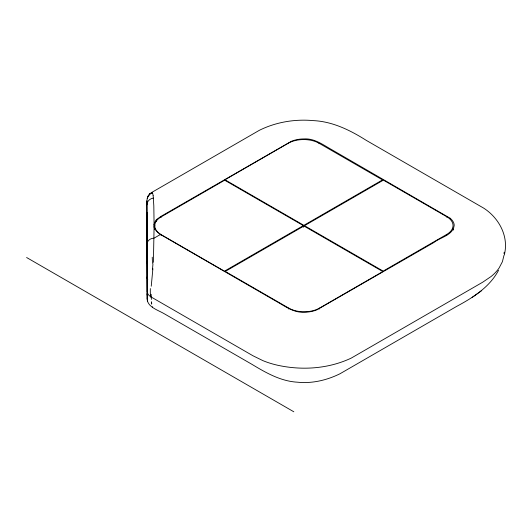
<?xml version="1.0" encoding="UTF-8"?>
<svg xmlns="http://www.w3.org/2000/svg" width="532" height="532" viewBox="0 0 532 532"><rect width="100%" height="100%" fill="white"/><g stroke="black" fill="none" stroke-linecap="round" stroke-linejoin="round"><path stroke-width="0.8" d="M147.184 297.774L146.938 207.899C147.078 203.124 145.821 197.345 150.037 193.774L148.175 196.148L150.037 193.774M147.184 298.046C146.606 306.784 157.831 310.003 163.889 313.541L251.909 364.314C265.894 372.752 280.743 381.278 297.461 382.195C312.144 383.725 326.874 380.234 340.014 373.75L456.602 306.419C472.948 297.654 489.606 287.174 498.564 270.289M146.892 200.77L147.171 298.552M151.241 286.223L152.897 268.627M147.165 298.705L147.51 301.258M153.396 262.382L154.094 226.546A21.805 12.588 0 0 1 154.081 224.73L153.815 205.818L153.136 195.49M504.07 253.797L504.17 252.221M146.905 213.698L147.218 291.489M504.309 254.895C509.051 236.587 499.129 218.16 483.827 208.212L366.235 140.342C350.216 130.227 332.66 121.535 313.381 120.618C294.928 118.922 276.022 122.054 259.377 130.293L151.733 192.444L149.745 194.034L152.172 192.365M503.977 255.373L502.401 261.711L499.102 267.982A67.597 39.029 0 0 1 491.103 276.494L482.69 282.206L351.24 358.103C328.43 368.849 302.07 370.618 277.598 365.238A67.591 39.022 0 0 1 262.855 360.616L252.959 355.762L151.287 297.082A13.38 7.721 0 0 1 147.258 291.489M152.598 306.758L152.385 307.21M151.254 193.389L151.966 192.325M147.198 198.596L148.315 195.796M472.15 297.401L481.733 290.585M288.258 143.248L224.976 179.783L303.872 225.335L382.548 179.909L319.054 143.248A21.772 12.569 0 0 0 288.258 143.248L288.258 143.713M161.169 235.57L161.169 234.639A21.772 12.569 0 0 1 161.169 216.857L224.67 180.195L303.346 225.621L303.346 227.284M303.346 225.621L224.457 271.174L161.169 234.639M446.661 234.452L383.16 271.114L304.484 225.688L383.379 180.135L446.661 216.67A21.772 12.569 0 0 1 446.661 234.452L446.661 235.383M319.539 308.095L382.821 271.553L303.925 226.007L225.249 271.433L288.743 308.095A21.772 12.569 0 0 0 319.539 308.095L319.539 309.026M26.6 257.508L293.824 411.788M450.012 218.16L332.261 149.971C323.376 145.056 314.645 138.167 303.872 138.932A21.213 12.249 0 0 0 298.864 139.298A22.025 12.715 0 0 0 291.283 141.346L161.269 216.198L157.033 219.164L156.242 220.009L156.242 221.518M156.228 220.048A23.401 13.513 0 0 0 154.074 224.73L154.945 225.854M152.558 192.897L153.116 195.384M154.639 229.505L154.094 226.546L154.346 227.656A21.147 12.209 0 0 0 156.308 230.855A36.941 21.327 0 0 0 160.451 234.452M154.081 224.73L154.859 229.551M151.72 303.972L151.567 302.229M151.394 299.41L151.181 294.342M446.661 216.67L446.661 217.142M319.054 143.248L319.054 143.713M288.743 308.095L288.743 309.026M161.169 216.857L161.169 217.329M146.945 213.698A13.892 8.02 0 0 1 147.151 212.627M147.098 243.915A7.089 5.746 -0.2 0 1 154.094 238.156L160.425 234.466L275.982 301.178C284.873 306.093 293.598 312.982 304.377 312.218A21.213 12.249 0 0 0 309.378 311.852A22.025 12.715 0 0 0 316.959 309.804L433.879 242.506C440.589 237.159 452.958 235.377 454.195 225.428A21.213 12.249 0 0 0 453.557 222.542A22.025 12.715 0 0 0 450.006 218.16M146.925 204.84A7.641 6.836 -0.3 0 1 153.409 198.064M152.95 263.699A52.01 6.384 -80.5 0 1 152.438 269.777M150.642 297.122A22.271 3.272 -84.2 0 1 150.33 288.563M452.486 228.221A21.839 12.608 0 0 1 453.55 230.07M152.159 192.444A29.499 3.132 -83.8 0 1 152.524 193.156M147.517 296.085A8.093 7.395 -0.3 0 1 147.098 293.75M147.763 279.646A7.355 5.832 -0.2 0 1 147.018 277.099M147.577 263.626A8.692 4.921 -0.2 0 1 146.972 261.824M151.547 303.905A44.322 1.416 -89.7 0 1 151.354 301.75M152.491 263.24A84.043 1.589 88.2 0 1 152.238 257.175"/></g></svg>
